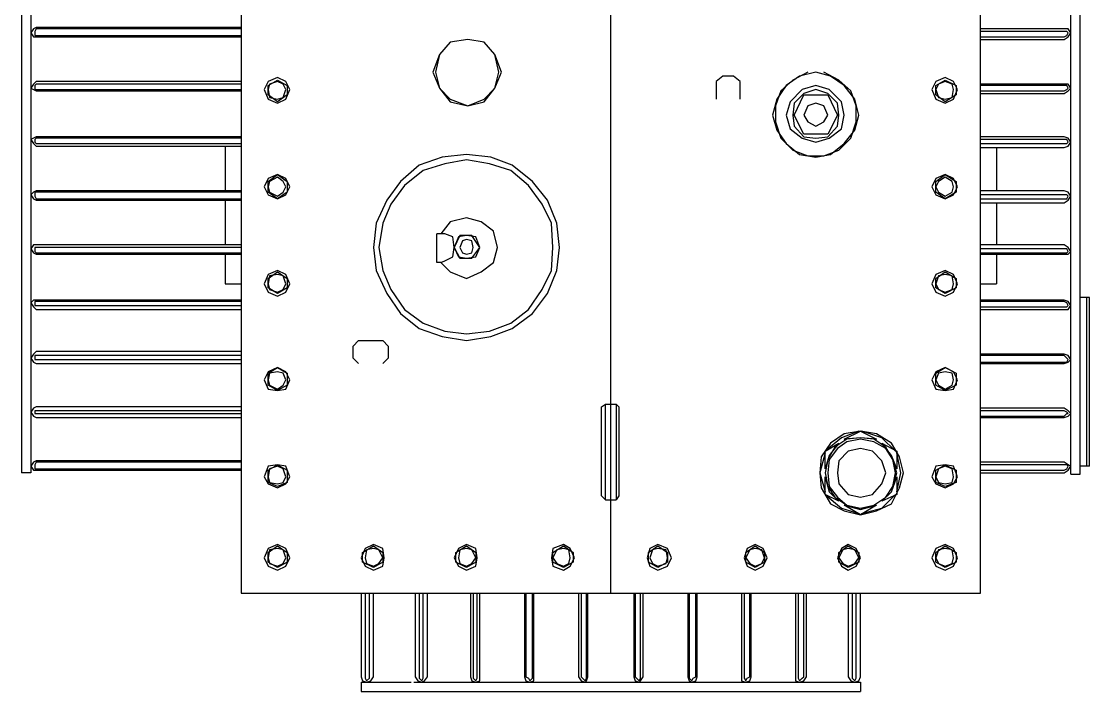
# Model space of a CAD drawing. Header units: millimetres. Extents: x 37084 to 180780, y -153145 to -16322.
# Drawn here: x 79044 to 79932, y -151203 to -150647 of the extents above; entities that cross this region are included whole.
import ezdxf

# ---------------------------------------------------------------- set-up
doc = ezdxf.new("R2010")
doc.units = ezdxf.units.MM
doc.header["$MEASUREMENT"] = 0
doc.layers.add('Giai doan nay', color=1, linetype='Continuous', lineweight=30)

msp = doc.modelspace()

# ---------------------------------------------------------------- linework, layer by layer
at = {"layer": 'Giai doan nay'}
msp.add_line((79534.11, -151121.29, 0), (79534.11, -149965.8, 0), dxfattribs=at)
msp.add_line((79534.11, -151121.29, 0), (79534.11, -149965.8, 0), dxfattribs=at)
at = {"layer": 'Giai doan nay', "elevation": 0}
for points in [[(79227.02, -149965.8), (79227.02, -151121.29)], [(79841.19, -151121.29), (79841.19, -149965.8)], [(79044.36, -150065.54), (79044.36, -151021.54)], [(79052.2, -150065.54), (79052.2, -151021.54)], [(79916.28, -151022.66), (79916.28, -150067.79)], [(79924.13, -151022.66), (79924.13, -150067.79)], [(79056.68, -150651.7), (79054.44, -150652.82), (79052.2, -150656.18), (79054.44, -150659.54), (79056.68, -150659.54)], [(79056.68, -150652.82), (79055.56, -150655.06), (79055.56, -150656.18), (79055.56, -150658.42), (79056.68, -150658.42)], [(79227.02, -150651.7), (79056.67, -150651.7)], [(79227.02, -150652.82), (79056.67, -150652.82)], [(79910.68, -150652.82), (79841.19, -150652.82)], [(79910.68, -150655.06), (79841.19, -150655.06)], [(79910.68, -150661.78), (79914.04, -150659.54), (79916.28, -150656.18), (79914.04, -150652.82), (79910.68, -150652.82)], [(79910.68, -150659.54), (79912.92, -150658.42), (79914.04, -150656.18), (79912.92, -150655.06), (79910.68, -150655.06)], [(79056.67, -150658.42), (79227.02, -150658.42)], [(79056.67, -150659.54), (79227.02, -150659.54)], [(79415.31, -150716.7), (79428.76, -150713.34), (79437.72, -150702.13), (79443.33, -150688.68), (79437.72, -150674.11), (79428.76, -150664.02), (79415.31, -150661.78), (79400.74, -150664.02), (79391.77, -150674.11), (79386.17, -150688.68), (79391.77, -150702.13), (79400.74, -150713.34), (79415.31, -150716.7), (79428.76, -150711.1), (79437.72, -150702.13), (79441.09, -150688.68), (79437.72, -150674.11), (79428.76, -150664.02), (79415.31, -150661.78), (79400.74, -150664.02), (79391.77, -150674.11), (79388.41, -150688.68), (79391.77, -150702.13), (79400.74, -150711.1), (79415.31, -150716.7)], [(79841.19, -150659.54), (79910.68, -150659.54)], [(79841.19, -150661.78), (79910.68, -150661.78)], [(79704.46, -150759.29), (79716.79, -150757.05), (79728, -150748.08), (79736.96, -150736.87), (79740.33, -150724.54), (79736.96, -150711.1), (79728, -150699.89), (79716.79, -150692.04), (79704.46, -150688.68), (79691.01, -150692.04), (79679.8, -150699.89), (79671.96, -150711.1), (79668.6, -150724.54), (79671.96, -150736.87), (79679.8, -150748.08), (79691.01, -150757.05), (79704.46, -150759.29)], [(79697.74, -150688.68), (79685.41, -150695.4), (79675.32, -150704.37), (79670.84, -150716.7), (79670.84, -150730.15), (79675.32, -150743.6), (79685.41, -150753.68), (79697.74, -150758.17), (79711.19, -150758.17), (79723.51, -150753.68), (79733.6, -150743.6), (79738.08, -150730.15), (79738.08, -150716.7), (79733.6, -150704.37), (79723.51, -150695.4), (79711.19, -150688.68)], [(79056.68, -150696.53), (79054.44, -150698.77), (79052.2, -150702.13), (79054.44, -150703.25), (79056.68, -150704.37)], [(79056.68, -150698.77), (79055.56, -150699.89), (79055.56, -150702.13), (79055.56, -150703.25), (79056.68, -150703.25)], [(79227.02, -150696.53), (79056.67, -150696.53)], [(79227.02, -150698.77), (79056.67, -150698.77)], [(79257.28, -150714.46), (79264.01, -150711.1), (79267.37, -150703.25), (79264.01, -150696.53), (79257.28, -150693.16), (79249.44, -150696.53), (79246.08, -150703.25), (79249.44, -150711.1), (79257.28, -150714.46)], [(79249.44, -150699.89), (79257.28, -150695.4)], [(79257.28, -150711.1), (79261.77, -150709.97), (79264.01, -150703.25), (79261.77, -150698.77), (79257.28, -150696.53), (79250.56, -150698.77), (79249.44, -150703.25), (79250.56, -150709.97), (79257.28, -150711.1)], [(79257.28, -150695.4), (79265.13, -150699.89)], [(79641.7, -150711.1), (79641.7, -150696.53), (79636.1, -150692.04), (79627.13, -150692.04), (79621.53, -150696.53), (79621.53, -150711.1)], [(79812.05, -150714.46), (79818.78, -150711.1), (79822.14, -150703.25), (79818.78, -150696.53), (79812.05, -150693.16), (79804.21, -150696.53), (79800.85, -150703.25), (79804.21, -150711.1), (79812.05, -150714.46)], [(79804.21, -150699.89), (79812.05, -150695.4)], [(79812.05, -150711.1), (79817.66, -150709.97), (79818.78, -150703.25), (79817.66, -150698.77), (79812.05, -150696.53), (79806.45, -150698.77), (79804.21, -150703.25), (79806.45, -150709.97), (79812.05, -150711.1)], [(79812.05, -150695.4), (79821.02, -150699.89)], [(79910.68, -150698.77), (79841.19, -150698.77)], [(79910.68, -150706.61), (79914.04, -150704.37), (79916.28, -150702.13), (79914.04, -150698.77), (79910.68, -150698.77)], [(79056.67, -150703.25), (79227.02, -150703.25)], [(79056.67, -150704.37), (79227.02, -150704.37)], [(79249.44, -150707.73), (79249.44, -150699.89)], [(79257.28, -150713.34), (79249.44, -150707.73)], [(79265.13, -150707.73), (79257.28, -150713.34)], [(79265.13, -150699.89), (79265.13, -150707.73)], [(79704.46, -150746.96), (79715.67, -150743.6), (79725.76, -150735.75), (79728, -150724.54), (79725.76, -150713.34), (79715.67, -150703.25), (79704.46, -150699.89), (79693.25, -150703.25), (79683.17, -150713.34), (79679.8, -150724.54), (79683.17, -150735.75), (79693.25, -150743.6), (79704.46, -150746.96)], [(79704.46, -150743.6), (79714.55, -150742.48), (79722.39, -150733.51), (79723.51, -150724.54), (79722.39, -150714.46), (79714.55, -150706.61), (79704.46, -150703.25), (79694.37, -150706.61), (79686.53, -150714.46), (79685.41, -150724.54), (79686.53, -150733.51), (79694.37, -150742.48), (79704.46, -150743.6)], [(79686.53, -150724.54), (79694.37, -150707.73)], [(79694.37, -150707.73), (79714.55, -150707.73)], [(79714.55, -150707.73), (79722.39, -150724.54)], [(79804.21, -150707.73), (79804.21, -150699.89)], [(79812.05, -150713.34), (79804.21, -150707.73)], [(79821.02, -150707.73), (79812.05, -150713.34)], [(79821.02, -150699.89), (79821.02, -150707.73)], [(79910.68, -150699.89), (79841.19, -150699.89)], [(79841.19, -150704.37), (79910.68, -150704.37)], [(79841.19, -150706.61), (79910.68, -150706.61)], [(79910.68, -150704.37), (79912.92, -150703.25), (79914.04, -150702.13), (79912.92, -150699.89), (79910.68, -150699.89)], [(79704.46, -150733.51), (79711.19, -150730.15), (79714.55, -150724.54), (79711.19, -150716.7), (79704.46, -150714.46), (79697.74, -150716.7), (79694.37, -150724.54), (79697.74, -150730.15), (79704.46, -150733.51)], [(79694.37, -150740.23), (79686.53, -150724.54)], [(79722.39, -150724.54), (79714.55, -150740.23)], [(79056.68, -150742.48), (79054.44, -150743.6), (79052.2, -150744.72), (79054.44, -150748.08), (79056.68, -150750.32)], [(79056.68, -150743.6), (79055.56, -150744.72), (79055.56, -150746.96), (79056.68, -150748.08)], [(79227.02, -150742.48), (79056.67, -150742.48)], [(79227.02, -150743.6), (79056.67, -150743.6)], [(79714.55, -150740.23), (79694.37, -150740.23)], [(79910.68, -150742.48), (79841.19, -150742.48)], [(79910.68, -150751.44), (79914.04, -150750.32), (79916.28, -150746.96), (79914.04, -150743.6), (79910.68, -150742.48)], [(79056.67, -150748.08), (79227.02, -150748.08)], [(79056.67, -150750.32), (79227.02, -150750.32)], [(79213.57, -150750.32), (79213.57, -150787.31)], [(79910.68, -150744.72), (79841.19, -150744.72)], [(79841.19, -150748.08), (79910.68, -150748.08)], [(79841.19, -150751.44), (79910.68, -150751.44)], [(79854.64, -150751.44), (79854.64, -150787.31)], [(79910.68, -150748.08), (79912.92, -150748.08), (79914.04, -150746.96), (79912.92, -150744.72), (79910.68, -150744.72)], [(79414.19, -150911.71), (79434.36, -150908.35), (79452.29, -150901.62), (79469.1, -150889.29), (79481.43, -150872.48), (79489.28, -150853.43), (79491.52, -150834.38), (79489.28, -150814.2), (79481.43, -150795.15), (79469.1, -150779.46), (79452.29, -150766.01), (79434.36, -150759.29), (79414.19, -150757.05), (79394.01, -150759.29), (79374.96, -150766.01), (79359.27, -150779.46), (79348.06, -150795.15), (79339.1, -150814.2), (79336.86, -150834.38), (79339.1, -150853.43), (79348.06, -150872.48), (79359.27, -150889.29), (79374.96, -150901.62), (79394.01, -150908.35), (79414.19, -150911.71)], [(79414.19, -150906.11), (79433.24, -150903.86), (79451.17, -150897.14), (79465.74, -150885.93), (79476.95, -150869.12), (79484.79, -150853.43), (79485.92, -150834.38), (79484.79, -150814.2), (79476.95, -150798.51), (79465.74, -150782.82), (79451.17, -150770.5), (79433.24, -150764.89), (79414.19, -150761.53), (79396.26, -150764.89), (79378.32, -150770.5), (79362.63, -150782.82), (79351.43, -150798.51), (79344.7, -150814.2), (79341.34, -150834.38), (79344.7, -150853.43), (79351.43, -150869.12), (79362.63, -150885.93), (79378.32, -150897.14), (79396.26, -150903.86), (79414.19, -150906.11)], [(79257.28, -150794.03), (79264.01, -150790.67), (79267.37, -150783.94), (79264.01, -150777.22), (79257.28, -150773.86), (79249.44, -150777.22), (79246.08, -150783.94), (79249.44, -150790.67), (79257.28, -150794.03)], [(79249.44, -150779.46), (79257.28, -150773.86)], [(79257.28, -150791.79), (79261.77, -150788.43), (79264.01, -150783.94), (79261.77, -150779.46), (79257.28, -150776.1), (79250.56, -150779.46), (79249.44, -150783.94), (79250.56, -150788.43), (79257.28, -150791.79)], [(79249.44, -150788.43), (79249.44, -150779.46)], [(79257.28, -150773.86), (79265.13, -150779.46)], [(79265.13, -150779.46), (79265.13, -150788.43)], [(79812.05, -150794.03), (79818.78, -150790.67), (79822.14, -150783.94), (79818.78, -150777.22), (79812.05, -150773.86), (79804.21, -150777.22), (79800.85, -150783.94), (79804.21, -150790.67), (79812.05, -150794.03)], [(79804.21, -150779.46), (79812.05, -150773.86)], [(79812.05, -150791.79), (79817.66, -150788.43), (79818.78, -150783.94), (79817.66, -150779.46), (79812.05, -150776.1), (79806.45, -150779.46), (79804.21, -150783.94), (79806.45, -150788.43), (79812.05, -150791.79)], [(79804.21, -150788.43), (79804.21, -150779.46)], [(79812.05, -150773.86), (79821.02, -150779.46)], [(79821.02, -150779.46), (79821.02, -150788.43)], [(79056.68, -150787.31), (79054.44, -150788.43), (79052.2, -150790.67), (79054.44, -150794.03), (79056.68, -150795.15)], [(79056.68, -150788.43), (79055.56, -150788.43), (79055.56, -150790.67), (79055.56, -150791.79), (79056.68, -150794.03)], [(79227.02, -150787.31), (79056.67, -150787.31)], [(79227.02, -150788.43), (79056.67, -150788.43)], [(79257.28, -150794.03), (79249.44, -150788.43)], [(79265.13, -150788.43), (79257.28, -150794.03)], [(79812.05, -150794.03), (79804.21, -150788.43)], [(79821.02, -150788.43), (79812.05, -150794.03)], [(79910.68, -150787.31), (79841.19, -150787.31)], [(79910.68, -150797.39), (79914.04, -150795.15), (79916.28, -150791.79), (79914.04, -150788.43), (79910.68, -150787.31)], [(79056.67, -150794.03), (79227.02, -150794.03)], [(79056.67, -150795.15), (79227.02, -150795.15)], [(79213.57, -150795.15), (79213.57, -150832.14)], [(79910.68, -150790.67), (79841.19, -150790.67)], [(79841.19, -150794.03), (79910.68, -150794.03)], [(79910.68, -150794.03), (79912.92, -150794.03), (79914.04, -150791.79), (79912.92, -150790.67), (79910.68, -150790.67)], [(79841.19, -150797.39), (79910.68, -150797.39)], [(79854.64, -150797.39), (79854.64, -150832.14)], [(79392.89, -150846.71), (79400.74, -150854.55), (79414.19, -150860.15), (79426.52, -150854.55), (79436.6, -150846.71), (79439.96, -150834.38), (79436.6, -150820.93), (79426.52, -150813.08), (79414.19, -150809.72), (79400.74, -150813.08), (79392.89, -150823.17)], [(79389.53, -150846.71), (79389.53, -150823.17)], [(79396.26, -150823.17), (79389.53, -150823.17)], [(79404.1, -150834.38), (79402.98, -150825.41), (79396.26, -150823.17)], [(79056.68, -150832.14), (79054.44, -150832.14), (79052.2, -150835.5), (79054.44, -150838.86), (79056.68, -150839.98)], [(79227.02, -150832.14), (79056.67, -150832.14)], [(79408.58, -150824.29), (79404.1, -150834.38)], [(79414.19, -150843.34), (79422.03, -150842.22), (79425.39, -150834.38), (79422.03, -150825.41), (79414.19, -150824.29), (79407.46, -150825.41), (79404.1, -150834.38), (79407.46, -150842.22), (79414.19, -150843.34)], [(79418.67, -150824.29), (79408.58, -150824.29)], [(79414.19, -150839.98), (79418.67, -150838.86), (79419.79, -150834.38), (79418.67, -150828.77), (79414.19, -150827.65), (79410.83, -150828.77), (79408.58, -150834.38), (79410.83, -150838.86), (79414.19, -150839.98)], [(79425.39, -150834.38), (79418.67, -150824.29)], [(79910.68, -150832.14), (79841.19, -150832.14)], [(79910.68, -150839.98), (79914.04, -150839.98), (79916.28, -150837.74), (79914.04, -150834.38), (79910.68, -150832.14)], [(79056.68, -150834.38), (79055.56, -150834.38), (79055.56, -150835.5), (79055.56, -150837.74), (79056.68, -150838.86)], [(79227.02, -150834.38), (79056.67, -150834.38)], [(79056.67, -150838.86), (79227.02, -150838.86)], [(79056.67, -150839.98), (79227.02, -150839.98)], [(79213.57, -150839.98), (79213.57, -150864.64)], [(79392.89, -150846.71), (79396.26, -150845.59), (79402.98, -150842.22), (79404.1, -150834.38)], [(79404.1, -150834.38), (79408.58, -150843.34)], [(79418.67, -150843.34), (79425.39, -150834.38)], [(79910.68, -150835.5), (79841.19, -150835.5)], [(79841.19, -150838.86), (79910.68, -150838.86)], [(79841.19, -150839.98), (79910.68, -150839.98)], [(79854.64, -150839.98), (79854.64, -150864.64)], [(79910.68, -150838.86), (79912.92, -150838.86), (79914.04, -150837.74), (79912.92, -150835.5), (79910.68, -150835.5)], [(79392.89, -150846.71), (79389.53, -150846.71)], [(79408.58, -150843.34), (79418.67, -150843.34)], [(79257.28, -150874.72), (79264.01, -150871.36), (79267.37, -150864.64), (79264.01, -150856.79), (79257.28, -150853.43), (79249.44, -150856.79), (79246.08, -150864.64), (79249.44, -150871.36), (79257.28, -150874.72)], [(79249.44, -150860.15), (79257.28, -150854.55)], [(79257.28, -150871.36), (79261.77, -150869.12), (79264.01, -150864.64), (79261.77, -150857.91), (79257.28, -150856.79), (79250.56, -150857.91), (79249.44, -150864.64), (79250.56, -150869.12), (79257.28, -150871.36)], [(79257.28, -150854.55), (79265.13, -150860.15)], [(79812.05, -150874.72), (79818.78, -150871.36), (79822.14, -150864.64), (79818.78, -150856.79), (79812.05, -150853.43), (79804.21, -150856.79), (79800.85, -150864.64), (79804.21, -150871.36), (79812.05, -150874.72)], [(79804.21, -150860.15), (79812.05, -150854.55)], [(79812.05, -150871.36), (79817.66, -150869.12), (79818.78, -150864.64), (79817.66, -150857.91), (79812.05, -150856.79), (79806.45, -150857.91), (79804.21, -150864.64), (79806.45, -150869.12), (79812.05, -150871.36)], [(79812.05, -150854.55), (79821.02, -150860.15)], [(79213.57, -150864.64), (79227.02, -150864.64)], [(79249.44, -150868), (79249.44, -150860.15)], [(79257.28, -150872.48), (79249.44, -150868)], [(79265.13, -150868), (79257.28, -150872.48)], [(79265.13, -150860.15), (79265.13, -150868)], [(79804.21, -150868), (79804.21, -150860.15)], [(79812.05, -150872.48), (79804.21, -150868)], [(79821.02, -150868), (79812.05, -150872.48)], [(79821.02, -150860.15), (79821.02, -150868)], [(79841.19, -150864.64), (79854.64, -150864.64)], [(79931.97, -150875.85), (79929.73, -150875.85), (79924.13, -150875.85)], [(79929.73, -151015.94), (79929.73, -150875.85)], [(79931.97, -151015.94), (79931.97, -150875.85)], [(79056.68, -150878.09), (79054.44, -150878.09), (79052.2, -150880.33), (79054.44, -150883.69), (79056.68, -150885.93)], [(79056.68, -150879.21), (79055.56, -150879.21), (79055.56, -150880.33), (79055.56, -150882.57), (79056.68, -150882.57)], [(79227.02, -150878.09), (79056.67, -150878.09)], [(79227.02, -150879.21), (79056.67, -150879.21)], [(79056.67, -150882.57), (79227.02, -150882.57)], [(79056.67, -150885.93), (79227.02, -150885.93)], [(79910.68, -150878.09), (79841.19, -150878.09)], [(79910.68, -150879.21), (79841.19, -150879.21)], [(79841.19, -150883.69), (79910.68, -150883.69)], [(79841.19, -150885.93), (79910.68, -150885.93)], [(79910.68, -150885.93), (79914.04, -150885.93), (79916.28, -150882.57), (79914.04, -150879.21), (79910.68, -150878.09)], [(79910.68, -150883.69), (79912.92, -150883.69), (79914.04, -150882.57), (79912.92, -150880.33), (79910.68, -150879.21)], [(79324.53, -150930.76), (79320.04, -150926.28), (79320.04, -150916.19), (79324.53, -150911.71), (79344.7, -150911.71), (79349.18, -150916.19), (79349.18, -150926.28), (79344.7, -150930.76)], [(79056.68, -150920.68), (79054.44, -150922.92), (79052.2, -150926.28), (79054.44, -150929.64), (79056.68, -150930.76)], [(79227.02, -150920.68), (79056.67, -150920.68)], [(79056.68, -150924.04), (79055.56, -150924.04), (79055.56, -150926.28), (79055.56, -150927.4), (79056.68, -150927.4)], [(79227.02, -150924.04), (79056.67, -150924.04)], [(79056.67, -150927.4), (79227.02, -150927.4)], [(79910.68, -150922.92), (79841.19, -150922.92)], [(79910.68, -150924.04), (79841.19, -150924.04)], [(79841.19, -150929.64), (79910.68, -150929.64)], [(79910.68, -150930.76), (79914.04, -150929.64), (79916.28, -150927.4), (79914.04, -150924.04), (79910.68, -150922.92)], [(79910.68, -150929.64), (79912.92, -150929.64), (79914.04, -150927.4), (79912.92, -150926.28), (79910.68, -150924.04)], [(79056.67, -150930.76), (79227.02, -150930.76)], [(79257.28, -150953.18), (79264.01, -150952.06), (79267.37, -150944.21), (79264.01, -150937.49), (79257.28, -150934.12), (79249.44, -150937.49), (79246.08, -150944.21), (79249.44, -150952.06), (79257.28, -150953.18)], [(79249.44, -150938.61), (79257.28, -150934.12)], [(79257.28, -150952.06), (79261.77, -150948.69), (79264.01, -150944.21), (79261.77, -150938.61), (79257.28, -150937.49), (79250.56, -150938.61), (79249.44, -150944.21), (79250.56, -150948.69), (79257.28, -150952.06)], [(79249.44, -150948.69), (79249.44, -150938.61)], [(79257.28, -150934.12), (79265.13, -150938.61)], [(79265.13, -150938.61), (79265.13, -150948.69)], [(79812.05, -150953.18), (79818.78, -150952.06), (79822.14, -150944.21), (79818.78, -150937.49), (79812.05, -150934.12), (79804.21, -150937.49), (79800.85, -150944.21), (79804.21, -150952.06), (79812.05, -150953.18)], [(79804.21, -150938.61), (79812.05, -150934.12)], [(79812.05, -150952.06), (79817.66, -150948.69), (79818.78, -150944.21), (79817.66, -150938.61), (79812.05, -150937.49), (79806.45, -150938.61), (79804.21, -150944.21), (79806.45, -150948.69), (79812.05, -150952.06)], [(79804.21, -150948.69), (79804.21, -150938.61)], [(79812.05, -150934.12), (79821.02, -150938.61)], [(79821.02, -150938.61), (79821.02, -150948.69)], [(79841.19, -150930.76), (79910.68, -150930.76)], [(79257.28, -150953.18), (79249.44, -150948.69)], [(79265.13, -150948.69), (79257.28, -150953.18)], [(79812.05, -150953.18), (79804.21, -150948.69)], [(79821.02, -150948.69), (79812.05, -150953.18)], [(79526.26, -150966.63), (79529.62, -150964.38)], [(79529.62, -151043.96), (79529.62, -150964.38)], [(79529.62, -150964.38), (79538.59, -150964.38)], [(79538.59, -150964.38), (79538.59, -151043.96)], [(79540.83, -150966.63), (79538.59, -150964.38)], [(79056.68, -150966.63), (79054.44, -150967.75), (79052.2, -150971.11), (79054.44, -150974.47), (79056.68, -150975.59)], [(79056.68, -150969.99), (79055.56, -150969.99), (79055.56, -150971.11), (79055.56, -150972.23), (79056.68, -150972.23)], [(79227.02, -150966.63), (79056.67, -150966.63)], [(79227.02, -150969.99), (79056.67, -150969.99)], [(79056.67, -150972.23), (79227.02, -150972.23)], [(79526.26, -151040.6), (79526.26, -150966.63)], [(79540.83, -150966.63), (79540.83, -151040.6)], [(79910.68, -150967.75), (79841.19, -150967.75)], [(79910.68, -150969.99), (79841.19, -150969.99)], [(79841.19, -150974.47), (79910.68, -150974.47)], [(79910.68, -150975.59), (79914.04, -150974.47), (79916.28, -150972.23), (79914.04, -150969.99), (79910.68, -150967.75)], [(79910.68, -150974.47), (79912.92, -150972.23), (79914.04, -150972.23), (79912.92, -150971.11), (79910.68, -150969.99)], [(79056.67, -150975.59), (79227.02, -150975.59)], [(79841.19, -150975.59), (79910.68, -150975.59)], [(79741.45, -151056.29), (79754.89, -151052.92), (79767.22, -151047.32), (79773.95, -151033.87), (79777.31, -151021.54), (79773.95, -151008.09), (79767.22, -150996.89), (79754.89, -150989.04), (79741.45, -150986.8), (79728, -150989.04), (79716.79, -150996.89), (79708.94, -151008.09), (79707.82, -151021.54), (79708.94, -151033.87), (79716.79, -151047.32), (79728, -151052.92), (79741.45, -151056.29)], [(79740.33, -150986.8), (79725.76, -150992.4), (79712.31, -151003.61)], [(79741.45, -151051.8), (79752.65, -151048.44), (79762.74, -151041.72), (79768.34, -151032.75), (79771.71, -151021.54), (79768.34, -151010.34), (79762.74, -151000.25), (79752.65, -150993.52), (79741.45, -150992.4), (79730.24, -150993.52), (79720.15, -151000.25), (79714.55, -151010.34), (79712.31, -151021.54), (79714.55, -151032.75), (79720.15, -151041.72), (79730.24, -151048.44), (79741.45, -151051.8)], [(79728, -150993.52), (79741.45, -150986.8)], [(79754.89, -150993.52), (79741.45, -150992.4), (79728, -150993.52)], [(79741.45, -150986.8), (79754.89, -150993.52)], [(79770.59, -151003.61), (79759.38, -150992.4), (79742.57, -150986.8)], [(79712.31, -151003.61), (79723.51, -150996.89)], [(79723.51, -150996.89), (79715.67, -151006.97), (79712.31, -151018.18)], [(79741.45, -151050.68), (79752.65, -151048.44), (79762.74, -151041.72), (79768.34, -151032.75), (79770.59, -151021.54), (79768.34, -151010.34), (79762.74, -151001.37), (79752.65, -150995.77), (79741.45, -150993.52), (79730.24, -150995.77), (79722.39, -151001.37), (79715.67, -151010.34), (79714.55, -151021.54), (79715.67, -151032.75), (79722.39, -151041.72), (79730.24, -151048.44), (79741.45, -151050.68)], [(79741.45, -151041.72), (79751.53, -151039.47), (79759.38, -151030.51), (79762.74, -151021.54), (79759.38, -151011.46), (79751.53, -151003.61), (79741.45, -151001.37), (79731.36, -151003.61), (79723.51, -151011.46), (79722.39, -151021.54), (79723.51, -151030.51), (79731.36, -151039.47), (79741.45, -151041.72)], [(79759.38, -150996.89), (79771.71, -151003.61)], [(79771.71, -151018.18), (79767.22, -151006.97), (79759.38, -150996.89)], [(79712.31, -151004.73), (79707.82, -151021.54), (79712.31, -151037.23)], [(79712.31, -151018.18), (79712.31, -151003.61)], [(79771.71, -151003.61), (79771.71, -151018.18)], [(79771.71, -151037.23), (79775.07, -151021.54), (79771.71, -151004.73)], [(79056.68, -151011.46), (79054.44, -151012.58), (79052.2, -151015.94), (79054.44, -151019.3), (79056.68, -151019.3)], [(79056.68, -151012.58), (79055.56, -151014.82), (79055.56, -151015.94), (79055.56, -151018.18), (79056.68, -151018.18)], [(79227.02, -151011.46), (79056.67, -151011.46)], [(79227.02, -151012.58), (79056.67, -151012.58)], [(79056.67, -151018.18), (79227.02, -151018.18)], [(79257.28, -151033.87), (79264.01, -151030.51), (79267.37, -151024.9), (79264.01, -151015.94), (79257.28, -151014.82), (79249.44, -151015.94), (79246.08, -151024.9), (79249.44, -151030.51), (79257.28, -151033.87)], [(79249.44, -151019.3), (79257.28, -151014.82)], [(79257.28, -151030.51), (79261.77, -151029.39), (79264.01, -151024.9), (79261.77, -151018.18), (79257.28, -151015.94), (79250.56, -151018.18), (79249.44, -151024.9), (79250.56, -151029.39), (79257.28, -151030.51)], [(79257.28, -151014.82), (79265.13, -151019.3)], [(79812.05, -151033.87), (79818.78, -151030.51), (79822.14, -151024.9), (79818.78, -151015.94), (79812.05, -151014.82), (79804.21, -151015.94), (79800.85, -151024.9), (79804.21, -151030.51), (79812.05, -151033.87)], [(79804.21, -151019.3), (79812.05, -151014.82)], [(79812.05, -151030.51), (79817.66, -151029.39), (79818.78, -151024.9), (79817.66, -151018.18), (79812.05, -151015.94), (79806.45, -151018.18), (79804.21, -151024.9), (79806.45, -151029.39), (79812.05, -151030.51)], [(79812.05, -151014.82), (79821.02, -151019.3)], [(79910.68, -151012.58), (79841.19, -151012.58)], [(79910.68, -151014.82), (79841.19, -151014.82)], [(79910.68, -151021.54), (79914.04, -151019.3), (79916.28, -151015.94), (79914.04, -151014.82), (79910.68, -151012.58)], [(79910.68, -151019.3), (79912.92, -151018.18), (79914.04, -151015.94), (79912.92, -151014.82), (79910.68, -151014.82)], [(79931.97, -151015.94), (79929.73, -151015.94), (79924.13, -151015.94)], [(79052.2, -151021.54), (79044.36, -151021.54)], [(79056.67, -151019.3), (79227.02, -151019.3)], [(79249.44, -151029.39), (79249.44, -151019.3)], [(79265.13, -151019.3), (79265.13, -151029.39)], [(79712.31, -151039.47), (79712.31, -151024.9)], [(79712.31, -151024.9), (79715.67, -151037.23), (79723.51, -151045.08)], [(79759.38, -151045.08), (79767.22, -151037.23), (79771.71, -151024.9)], [(79771.71, -151024.9), (79771.71, -151039.47)], [(79804.21, -151029.39), (79804.21, -151019.3)], [(79821.02, -151019.3), (79821.02, -151029.39)], [(79841.19, -151019.3), (79910.68, -151019.3)], [(79841.19, -151021.54), (79910.68, -151021.54)], [(79916.28, -151022.66), (79924.13, -151022.66)], [(79257.28, -151032.75), (79249.44, -151029.39)], [(79265.13, -151029.39), (79257.28, -151032.75)], [(79812.05, -151032.75), (79804.21, -151029.39)], [(79821.02, -151029.39), (79812.05, -151032.75)], [(79526.26, -151040.6), (79529.62, -151043.96)], [(79529.62, -151043.96), (79538.59, -151043.96)], [(79540.83, -151040.6), (79538.59, -151043.96)], [(79723.51, -151045.08), (79712.31, -151039.47)], [(79712.31, -151039.47), (79725.76, -151050.68), (79740.33, -151055.17)], [(79742.57, -151055.17), (79759.38, -151050.68), (79770.59, -151039.47)], [(79771.71, -151039.47), (79759.38, -151045.08)], [(79741.45, -151056.29), (79728, -151048.44)], [(79728, -151048.44), (79741.45, -151051.8), (79754.89, -151048.44)], [(79754.89, -151048.44), (79741.45, -151056.29)], [(79257.28, -151102.24), (79264.01, -151098.87), (79267.37, -151092.15), (79264.01, -151084.3), (79257.28, -151080.94), (79249.44, -151084.3), (79246.08, -151092.15), (79249.44, -151098.87), (79257.28, -151102.24)], [(79336.86, -151102.24), (79344.7, -151098.87), (79345.82, -151092.15), (79344.7, -151084.3), (79336.86, -151080.94), (79330.13, -151084.3), (79326.77, -151092.15), (79330.13, -151098.87), (79336.86, -151102.24)], [(79414.19, -151102.24), (79422.03, -151098.87), (79423.15, -151092.15), (79422.03, -151084.3), (79414.19, -151080.94), (79407.46, -151084.3), (79404.1, -151092.15), (79407.46, -151098.87), (79414.19, -151102.24)], [(79494.88, -151102.24), (79500.48, -151098.87), (79503.85, -151092.15), (79500.48, -151084.3), (79494.88, -151080.94), (79485.92, -151084.3), (79484.79, -151092.15), (79485.92, -151098.87), (79494.88, -151102.24)], [(79573.33, -151102.24), (79581.18, -151098.87), (79584.54, -151092.15), (79581.18, -151084.3), (79573.33, -151080.94), (79566.61, -151084.3), (79564.37, -151092.15), (79566.61, -151098.87), (79573.33, -151102.24)], [(79654.03, -151102.24), (79660.75, -151098.87), (79664.11, -151092.15), (79660.75, -151084.3), (79654.03, -151080.94), (79647.3, -151084.3), (79645.06, -151092.15), (79647.3, -151098.87), (79654.03, -151102.24)], [(79731.36, -151102.24), (79738.08, -151098.87), (79741.45, -151092.15), (79738.08, -151084.3), (79731.36, -151080.94), (79725.76, -151084.3), (79722.39, -151092.15), (79725.76, -151098.87), (79731.36, -151102.24)], [(79812.05, -151102.24), (79818.78, -151098.87), (79822.14, -151092.15), (79818.78, -151084.3), (79812.05, -151080.94), (79804.21, -151084.3), (79800.85, -151092.15), (79804.21, -151098.87), (79812.05, -151102.24)], [(79249.44, -151087.67), (79257.28, -151082.06)], [(79257.28, -151098.87), (79261.77, -151096.63), (79264.01, -151092.15), (79261.77, -151085.43), (79257.28, -151084.3), (79250.56, -151085.43), (79249.44, -151092.15), (79250.56, -151096.63), (79257.28, -151098.87)], [(79249.44, -151095.51), (79249.44, -151087.67)], [(79257.28, -151082.06), (79265.13, -151087.67)], [(79265.13, -151087.67), (79265.13, -151095.51)], [(79327.89, -151087.67), (79336.86, -151082.06)], [(79327.89, -151095.51), (79327.89, -151087.67)], [(79336.86, -151098.87), (79341.34, -151096.63), (79344.7, -151092.15), (79341.34, -151085.43), (79336.86, -151084.3), (79331.25, -151085.43), (79330.13, -151092.15), (79331.25, -151096.63), (79336.86, -151098.87)], [(79336.86, -151082.06), (79344.7, -151087.67)], [(79344.7, -151087.67), (79344.7, -151095.51)], [(79405.22, -151087.67), (79414.19, -151082.06)], [(79405.22, -151095.51), (79405.22, -151087.67)], [(79414.19, -151098.87), (79418.67, -151096.63), (79422.03, -151092.15), (79418.67, -151085.43), (79414.19, -151084.3), (79408.58, -151085.43), (79407.46, -151092.15), (79408.58, -151096.63), (79414.19, -151098.87)], [(79414.19, -151082.06), (79422.03, -151087.67)], [(79422.03, -151087.67), (79422.03, -151095.51)], [(79485.92, -151087.67), (79494.88, -151082.06)], [(79494.88, -151098.87), (79499.36, -151096.63), (79500.48, -151092.15), (79499.36, -151085.43), (79494.88, -151084.3), (79489.28, -151085.43), (79485.92, -151092.15), (79489.28, -151096.63), (79494.88, -151098.87)], [(79485.92, -151095.51), (79485.92, -151087.67)], [(79494.88, -151082.06), (79502.73, -151087.67)], [(79502.73, -151087.67), (79502.73, -151095.51)], [(79565.49, -151087.67), (79573.33, -151082.06)], [(79565.49, -151095.51), (79565.49, -151087.67)], [(79573.33, -151098.87), (79580.06, -151096.63), (79581.18, -151092.15), (79580.06, -151085.43), (79573.33, -151084.3), (79568.85, -151085.43), (79566.61, -151092.15), (79568.85, -151096.63), (79573.33, -151098.87)], [(79573.33, -151082.06), (79581.18, -151087.67)], [(79581.18, -151087.67), (79581.18, -151095.51)], [(79646.18, -151087.67), (79654.03, -151082.06)], [(79654.03, -151098.87), (79659.63, -151096.63), (79661.87, -151092.15), (79659.63, -151085.43), (79654.03, -151084.3), (79649.54, -151085.43), (79646.18, -151092.15), (79649.54, -151096.63), (79654.03, -151098.87)], [(79646.18, -151095.51), (79646.18, -151087.67)], [(79654.03, -151082.06), (79661.87, -151087.67)], [(79661.87, -151087.67), (79661.87, -151095.51)], [(79723.51, -151087.67), (79731.36, -151082.06)], [(79731.36, -151098.87), (79736.96, -151096.63), (79740.33, -151092.15), (79736.96, -151085.43), (79731.36, -151084.3), (79726.88, -151085.43), (79723.51, -151092.15), (79726.88, -151096.63), (79731.36, -151098.87)], [(79723.51, -151095.51), (79723.51, -151087.67)], [(79731.36, -151082.06), (79740.33, -151087.67)], [(79740.33, -151087.67), (79740.33, -151095.51)], [(79804.21, -151087.67), (79812.05, -151082.06)], [(79812.05, -151098.87), (79817.66, -151096.63), (79818.78, -151092.15), (79817.66, -151085.43), (79812.05, -151084.3), (79806.45, -151085.43), (79804.21, -151092.15), (79806.45, -151096.63), (79812.05, -151098.87)], [(79804.21, -151095.51), (79804.21, -151087.67)], [(79812.05, -151082.06), (79821.02, -151087.67)], [(79821.02, -151087.67), (79821.02, -151095.51)], [(79257.28, -151100), (79249.44, -151095.51)], [(79265.13, -151095.51), (79257.28, -151100)], [(79336.86, -151100), (79327.89, -151095.51)], [(79344.7, -151095.51), (79336.86, -151100)], [(79414.19, -151100), (79405.22, -151095.51)], [(79422.03, -151095.51), (79414.19, -151100)], [(79494.88, -151100), (79485.92, -151095.51)], [(79502.73, -151095.51), (79494.88, -151100)], [(79573.33, -151100), (79565.49, -151095.51)], [(79581.18, -151095.51), (79573.33, -151100)], [(79654.03, -151100), (79646.18, -151095.51)], [(79661.87, -151095.51), (79654.03, -151100)], [(79731.36, -151100), (79723.51, -151095.51)], [(79740.33, -151095.51), (79731.36, -151100)], [(79812.05, -151100), (79804.21, -151095.51)], [(79821.02, -151095.51), (79812.05, -151100)], [(79227.02, -151121.29), (79841.19, -151121.29)], [(79326.77, -151121.29), (79326.77, -151190.78)], [(79330.13, -151121.29), (79330.13, -151190.78)], [(79333.49, -151190.78), (79333.49, -151121.29)], [(79336.86, -151190.78), (79336.86, -151121.29)], [(79371.6, -151121.29), (79371.6, -151190.78)], [(79374.96, -151121.29), (79374.96, -151190.78)], [(79378.32, -151190.78), (79378.32, -151121.29)], [(79381.69, -151190.78), (79381.69, -151121.29)], [(79417.55, -151121.29), (79417.55, -151190.78)], [(79419.79, -151121.29), (79419.79, -151190.78)], [(79423.15, -151190.78), (79423.15, -151121.29)], [(79425.39, -151190.78), (79425.39, -151121.29)], [(79462.38, -151121.29), (79462.38, -151190.78)], [(79463.5, -151121.29), (79463.5, -151190.78)], [(79469.1, -151190.78), (79469.1, -151121.29)], [(79470.22, -151190.78), (79470.22, -151121.29)], [(79507.21, -151121.29), (79507.21, -151190.78)], [(79509.45, -151121.29), (79509.45, -151190.78)], [(79513.93, -151190.78), (79513.93, -151121.29)], [(79515.05, -151190.78), (79515.05, -151121.29)], [(79553.16, -151121.29), (79553.16, -151190.78)], [(79554.28, -151121.29), (79554.28, -151190.78)], [(79558.76, -151190.78), (79558.76, -151121.29)], [(79561.01, -151190.78), (79561.01, -151121.29)], [(79597.99, -151121.29), (79597.99, -151190.78)], [(79599.11, -151121.29), (79599.11, -151190.78)], [(79604.71, -151190.78), (79604.71, -151121.29)], [(79605.84, -151190.78), (79605.84, -151121.29)], [(79642.82, -151121.29), (79642.82, -151190.78)], [(79645.06, -151121.29), (79645.06, -151190.78)], [(79649.54, -151190.78), (79649.54, -151121.29)], [(79650.67, -151190.78), (79650.67, -151121.29)], [(79687.65, -151121.29), (79687.65, -151190.78)], [(79689.89, -151121.29), (79689.89, -151190.78)], [(79694.37, -151190.78), (79694.37, -151121.29)], [(79696.62, -151190.78), (79696.62, -151121.29)], [(79731.36, -151121.29), (79731.36, -151190.78)], [(79734.72, -151121.29), (79734.72, -151190.78)], [(79738.08, -151190.78), (79738.08, -151121.29)], [(79741.45, -151190.78), (79741.45, -151121.29)], [(79326.77, -151190.78), (79327.89, -151194.14), (79331.25, -151195.26), (79334.61, -151194.14), (79336.86, -151190.78)], [(79326.77, -151195.26), (79326.77, -151203.1)], [(79326.77, -151195.26), (79368.24, -151195.26)], [(79330.13, -151190.78), (79330.13, -151191.9), (79331.25, -151194.14), (79333.49, -151191.9), (79333.49, -151190.78)], [(79370.48, -151195.26), (79741.45, -151195.26)], [(79370.48, -151195.26), (79371.6, -151195.26)], [(79371.6, -151190.78), (79373.84, -151194.14), (79377.2, -151195.26), (79379.44, -151194.14), (79381.69, -151190.78)], [(79374.96, -151190.78), (79374.96, -151191.9), (79377.2, -151194.14), (79378.32, -151191.9), (79378.32, -151190.78)], [(79417.55, -151190.78), (79418.67, -151194.14), (79422.03, -151195.26), (79425.39, -151194.14), (79425.39, -151190.78)], [(79419.79, -151190.78), (79419.79, -151191.9), (79422.03, -151194.14), (79423.15, -151191.9), (79423.15, -151190.78)], [(79462.38, -151190.78), (79463.5, -151194.14), (79466.86, -151195.26), (79470.22, -151194.14), (79470.22, -151190.78)], [(79463.5, -151190.78), (79465.74, -151191.9), (79466.86, -151194.14), (79469.1, -151191.9), (79469.1, -151190.78)], [(79507.21, -151190.78), (79509.45, -151194.14), (79512.81, -151195.26), (79513.93, -151194.14), (79515.05, -151190.78)], [(79509.45, -151190.78), (79510.57, -151191.9), (79512.81, -151194.14), (79513.93, -151191.9), (79513.93, -151190.78)], [(79553.16, -151190.78), (79554.28, -151194.14), (79557.64, -151195.26), (79558.76, -151194.14), (79561.01, -151190.78)], [(79554.28, -151190.78), (79555.4, -151191.9), (79557.64, -151194.14), (79558.76, -151191.9), (79558.76, -151190.78)], [(79597.99, -151190.78), (79599.11, -151194.14), (79601.35, -151195.26), (79604.71, -151194.14), (79605.84, -151190.78)], [(79599.11, -151190.78), (79599.11, -151191.9), (79601.35, -151194.14), (79602.47, -151191.9), (79604.71, -151190.78)], [(79642.82, -151190.78), (79642.82, -151194.14), (79646.18, -151195.26), (79649.54, -151194.14), (79650.67, -151190.78)], [(79645.06, -151190.78), (79645.06, -151191.9), (79646.18, -151194.14), (79647.3, -151191.9), (79649.54, -151190.78)], [(79687.65, -151190.78), (79687.65, -151194.14), (79691.01, -151195.26), (79694.37, -151194.14), (79696.62, -151190.78)], [(79689.89, -151190.78), (79689.89, -151191.9), (79691.01, -151194.14), (79693.25, -151191.9), (79694.37, -151190.78)], [(79731.36, -151190.78), (79733.6, -151194.14), (79736.96, -151195.26), (79740.33, -151194.14), (79741.45, -151190.78)], [(79734.72, -151190.78), (79734.72, -151191.9), (79736.96, -151194.14), (79738.08, -151191.9), (79738.08, -151190.78)], [(79741.45, -151195.26), (79741.45, -151203.1)], [(79326.77, -151203.1), (79741.45, -151203.1)]]:
    msp.add_lwpolyline(points, dxfattribs=at)

doc.saveas('drawing.dxf')
